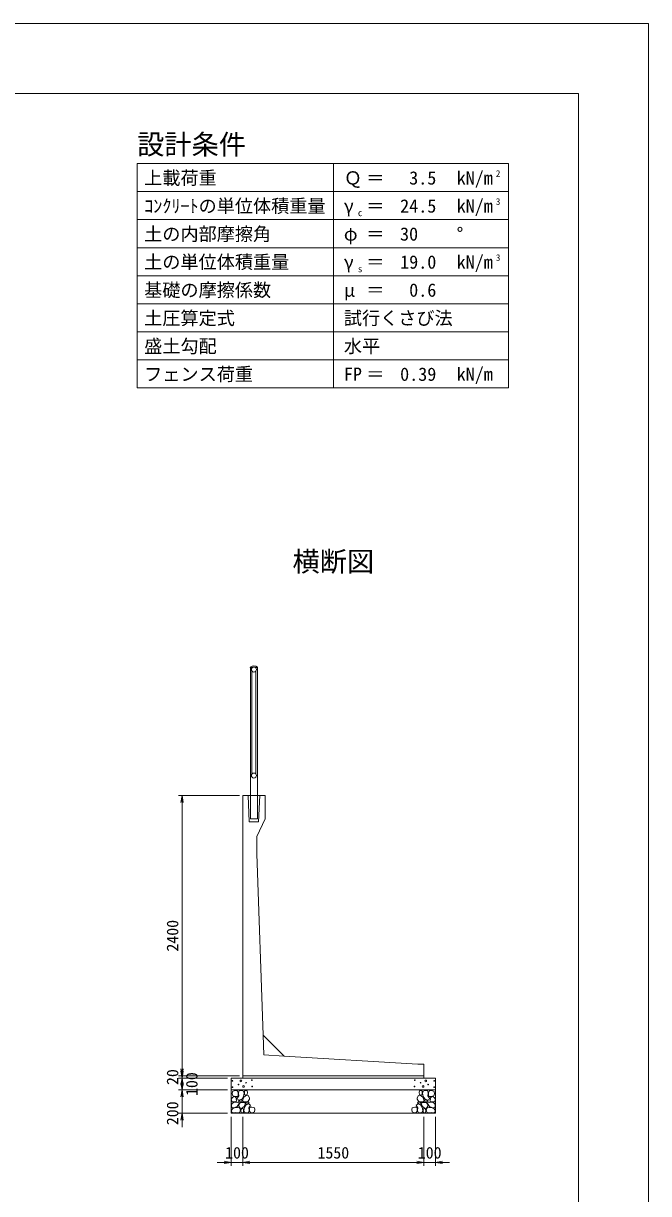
# Model space of a CAD drawing. Units: millimetres at full size, sheet at 1:40. Extents: x 0 to 25230, y 0 to 19861.
# Drawn here: x 19876 to 25230, y 7803 to 17820 of the extents above; entities that cross this region are included whole.
import ezdxf
from ezdxf.enums import TextEntityAlignment as Align

# ---------------------------------------------------------------- set-up
doc = ezdxf.new("R2010")
doc.units = ezdxf.units.MM
doc.header["$LTSCALE"] = 40
doc.linetypes.add('DASHED_SPACED', pattern=[12, 6, -6])
for name, color, linetype, lineweight in [('D-DCR-HCHn', 4, 'Continuous', 9), ('D-STR-DIM', 7, 'Continuous', 13), ('D-STR-STRn', 1, 'Continuous', 13), ('D-TTL', 2, 'Continuous', 13), ('D-TTL-FRAM', 2, 'Continuous', 13), ('D-TTL-LINE', 7, 'Continuous', 13), ('D-TTL-TXT', 7, 'Continuous', 13)]:
    doc.layers.add(name, color=color, linetype=linetype, lineweight=lineweight)
doc.styles.add('ＭＳ ゴシック', font='')
doc.styles.get('ＭＳ ゴシック').set_extended_font_data('MS Gothic')

# ---------------------------------------------------------------- blocks, each defined once
blk = doc.blocks.new('open_arrow')
at = {"color": 0, "linetype": 'Continuous', "lineweight": -2}
blk.add_lwpolyline([(7.5, 1.25), (0, 0), (7.5, -1.25)], dxfattribs=at)

msp = doc.modelspace()

# ---------------------------------------------------------------- linework, layer by layer
at = {"layer": 'D-DCR-HCHn'}
for points in [[(21662.28, 8623.81), (21655.35, 8603), (21664.59, 8589.14), (21687.71, 8586.82), (21703.49, 8593.6), (21696.95, 8609.94), (21701.58, 8619.18), (21692.33, 8628.43), (21678.46, 8633.05)], [(21706.2, 8681.59), (21685.4, 8686.22), (21666.9, 8676.97), (21664.59, 8656.17), (21669.21, 8639.99), (21692.33, 8633.05), (21708.51, 8633.05), (21715.44, 8644.61), (21715.44, 8670.04)], [(21724.69, 8683.91), (21717.76, 8663.1), (21720.07, 8639.99), (21703.89, 8614.56), (21724.69, 8603), (21747.8, 8614.56), (21761.67, 8633.05), (21766.3, 8663.1), (21761.67, 8679.28), (21747.8, 8686.22)], [(21763.98, 8628.43), (21752.43, 8600.69), (21761.67, 8589.14), (21789.41, 8589.14), (21800.97, 8593.76), (21812.53, 8609.94), (21812.53, 8623.81), (21800.97, 8642.3), (21787.1, 8644.61)], [(21768.61, 8679.28), (21768.61, 8651.55), (21780.16, 8644.61), (21791.72, 8651.55), (21794.03, 8667.73), (21791.72, 8681.59), (21775.54, 8686.22)], [(23296.02, 8628.43), (23307.57, 8600.69), (23298.33, 8589.14), (23270.59, 8589.14), (23259.03, 8593.76), (23247.47, 8609.94), (23247.47, 8623.81), (23259.03, 8642.3), (23272.9, 8644.61)], [(23291.39, 8679.28), (23291.39, 8651.55), (23279.84, 8644.61), (23268.28, 8651.55), (23265.97, 8667.73), (23268.28, 8681.59), (23284.46, 8686.22)], [(23335.31, 8683.91), (23342.24, 8663.1), (23339.93, 8639.99), (23356.11, 8614.56), (23335.31, 8603), (23312.2, 8614.56), (23298.33, 8633.05), (23293.7, 8663.1), (23298.33, 8679.28), (23312.2, 8686.22)], [(23353.8, 8681.59), (23374.6, 8686.22), (23393.1, 8676.97), (23395.41, 8656.17), (23390.79, 8639.99), (23367.67, 8633.05), (23351.49, 8633.05), (23344.56, 8644.61), (23344.56, 8670.04)], [(23397.72, 8623.81), (23404.65, 8603), (23395.41, 8589.14), (23372.29, 8586.82), (23356.51, 8593.6), (23363.05, 8609.94), (23358.42, 8619.18), (23367.67, 8628.43), (23381.54, 8633.05)], [(21706.16, 8547.01), (21723.28, 8572.69), (21721.14, 8579.11), (21697.59, 8585.53), (21676.19, 8583.39), (21661.21, 8570.55), (21659.07, 8555.57), (21661.21, 8540.59), (21678.33, 8536.31)], [(21714.72, 8493.5), (21729.7, 8499.92), (21733.98, 8521.33), (21725.42, 8536.31), (21710.44, 8540.59), (21691.17, 8538.45), (21669.77, 8529.89), (21659.07, 8517.05), (21659.07, 8502.06), (21665.49, 8493.5), (21691.17, 8495.64)], [(21729.31, 8603), (21717.76, 8593.76), (21722.38, 8586.82), (21738.56, 8586.82), (21745.49, 8589.14), (21750.12, 8598.38), (21743.18, 8605.32)], [(21766.08, 8547.01), (21776.78, 8572.69), (21768.22, 8583.39), (21742.54, 8583.39), (21731.84, 8579.11), (21721.14, 8564.13), (21721.14, 8551.29), (21731.84, 8534.17), (21744.68, 8532.03)], [(21761.8, 8499.92), (21761.8, 8525.61), (21751.1, 8532.03), (21740.4, 8525.61), (21738.26, 8510.62), (21740.4, 8497.78), (21755.38, 8493.5)], [(21802.47, 8495.64), (21808.89, 8514.91), (21806.75, 8536.31), (21821.73, 8559.85), (21802.47, 8570.55), (21781.06, 8559.85), (21768.22, 8542.73), (21763.94, 8514.91), (21768.22, 8499.92), (21781.06, 8493.5)], [(21798.19, 8570.55), (21808.89, 8579.11), (21804.61, 8585.53), (21789.62, 8585.53), (21783.2, 8583.39), (21778.92, 8574.83), (21785.34, 8568.41)], [(21819.59, 8497.78), (21838.85, 8493.5), (21855.97, 8502.06), (21858.11, 8521.33), (21853.83, 8536.31), (21832.43, 8542.73), (21817.45, 8542.73), (21811.03, 8532.03), (21811.03, 8508.48)], [(23240.41, 8497.78), (23221.15, 8493.5), (23204.03, 8502.06), (23201.89, 8521.33), (23206.17, 8536.31), (23227.57, 8542.73), (23242.55, 8542.73), (23248.97, 8532.03), (23248.97, 8508.48)], [(23257.53, 8495.64), (23251.11, 8514.91), (23253.25, 8536.31), (23238.27, 8559.85), (23257.53, 8570.55), (23278.94, 8559.85), (23291.78, 8542.73), (23296.06, 8514.91), (23291.78, 8499.92), (23278.94, 8493.5)], [(23261.81, 8570.55), (23251.11, 8579.11), (23255.39, 8585.53), (23270.38, 8585.53), (23276.8, 8583.39), (23281.08, 8574.83), (23274.66, 8568.41)], [(23293.92, 8547.01), (23283.22, 8572.69), (23291.78, 8583.39), (23317.46, 8583.39), (23328.16, 8579.11), (23338.86, 8564.13), (23338.86, 8551.29), (23328.16, 8534.17), (23315.32, 8532.03)], [(23298.2, 8499.92), (23298.2, 8525.61), (23308.9, 8532.03), (23319.6, 8525.61), (23321.74, 8510.62), (23319.6, 8497.78), (23304.62, 8493.5)], [(23330.69, 8603), (23342.24, 8593.76), (23337.62, 8586.82), (23321.44, 8586.82), (23314.51, 8589.14), (23309.88, 8598.38), (23316.82, 8605.32)], [(23345.28, 8493.5), (23330.3, 8499.92), (23326.02, 8521.33), (23334.58, 8536.31), (23349.56, 8540.59), (23368.83, 8538.45), (23390.23, 8529.89), (23400.93, 8517.05), (23400.93, 8502.06), (23394.51, 8493.5), (23368.83, 8495.64)], [(23353.84, 8547.01), (23336.72, 8572.69), (23338.86, 8579.11), (23362.41, 8585.53), (23383.81, 8583.39), (23398.79, 8570.55), (23400.93, 8555.57), (23398.79, 8540.59), (23381.67, 8536.31)]]:
    msp.add_lwpolyline(points, close=True, dxfattribs=at)
for centre, radius in [((21665.73, 8767.43), 3), ((21666.87, 8713.92), 3), ((21717.29, 8735.76), 3), ((21738.34, 8767.43), 7.5), ((21761.66, 8719.97), 7.5), ((21782.71, 8751.64), 3), ((21833.13, 8773.48), 3), ((21834.27, 8719.97), 3), ((23225.73, 8719.97), 3), ((23226.87, 8773.48), 3), ((23277.29, 8751.64), 3), ((23298.34, 8719.97), 7.5), ((23321.66, 8767.43), 7.5), ((23342.71, 8735.76), 3), ((23393.13, 8713.92), 3), ((23394.27, 8767.43), 3)]:
    msp.add_circle(centre, radius, dxfattribs=at)
at = {"layer": 'D-STR-DIM'}
for p, q in [((21725, 11210), (21205, 11210)), ((21235, 8810), (21235, 11210)), ((21235, 8930), (21235, 8670)), ((21235, 8910), (21235, 8570)), ((21725, 8810), (21205, 8810)), ((21725, 8810), (21205, 8810)), ((21625, 8790), (21205, 8790)), ((21625, 8790), (21205, 8790)), ((21235, 8810), (21235, 8370)), ((21625, 8690), (21205, 8690)), ((21625, 8690), (21205, 8690)), ((21625, 8490), (21205, 8490)), ((21655, 8460), (21655, 8040)), ((21755, 8460), (21755, 8040)), ((21755, 8460), (21755, 8040)), ((23305, 8460), (23305, 8040)), ((23305, 8460), (23305, 8040)), ((23405, 8460), (23405, 8040)), ((21875, 8070), (21535, 8070)), ((21755, 8070), (23305, 8070)), ((23185, 8070), (23525, 8070))]:
    msp.add_line(p, q, dxfattribs=at)
at = {"layer": 'D-STR-STRn'}
for p, q in [((21818.15, 12310), (21818.15, 12305)), ((21818.15, 12305), (21836.27, 12305)), ((21833, 11394.27), (21833, 12275.73)), ((21863.73, 12305), (21881.85, 12305)), ((21867, 11394.27), (21867, 12275.73)), ((21881.85, 12310), (21881.85, 12305)), ((21755, 8810), (21755, 11210)), ((21755, 11210), (21945, 11210)), ((21945, 11210), (21945, 11010)), ((21945, 11010), (21875, 10860)), ((21875, 10860), (21875, 10710)), ((21875, 10710), (21929.09, 9159.45)), ((21929.09, 9159.45), (22109.09, 8979.45)), ((22109.09, 8979.45), (23255, 8910)), ((23255, 8910), (23305, 8910)), ((23305, 8910), (23305, 8810)), ((21655, 8490), (21655, 8790)), ((21655, 8790), (23405, 8790)), ((21755, 8810), (21755, 8790)), ((23305, 8810), (21755, 8810)), ((23305, 8810), (23305, 8790)), ((23405, 8790), (23405, 8490)), ((21655, 8690), (23405, 8690)), ((21655, 8490), (23405, 8490))]:
    msp.add_line(p, q, dxfattribs=at)
at = {"layer": 'D-STR-STRn', "linetype": 'DASHED_SPACED'}
for p, q in [((21800, 11210), (21810, 10985)), ((21900, 11210), (21890, 10985)), ((21810, 10985), (21890, 10985))]:
    msp.add_line(p, q, dxfattribs=at)
at = {"layer": 'D-STR-STRn', "color": 2, "linetype": 'DASHED_SPACED'}
for p, q in [((21929.09, 9159.45), (21935, 8990)), ((21935, 8990), (22109.09, 8979.45))]:
    msp.add_line(p, q, dxfattribs=at)
at = {"layer": 'D-STR-STRn'}
msp.add_lwpolyline([(21880.25, 12305), (21880.25, 11210), (21819.75, 11210), (21819.75, 12305)], dxfattribs=at)
at = {"layer": 'D-STR-STRn', "color": 2, "linetype": 'DASHED_SPACED'}
msp.add_lwpolyline([(21819.75, 11210), (21819.75, 11010), (21880.25, 11010), (21880.25, 11210)], dxfattribs=at)
at = {"layer": 'D-STR-STRn'}
for centre in [(21850, 12288.65), (21850, 11381.35)]:
    msp.add_circle(centre, 21.35, dxfattribs=at)
msp.add_arc((21850, 12264.28), 55.72, 55.13837, 124.86163, dxfattribs=at)
at = {"layer": 'D-TTL'}
for points in [[(0, 0), (25230, 0), (25230, 17820), (0, 17820)], [(600, 600), (24630, 600), (24630, 17220), (600, 17220)]]:
    msp.add_lwpolyline(points, close=True, dxfattribs=at)
at = {"layer": 'D-TTL-FRAM'}
for p, q in [((24030, 16620), (20850, 16620)), ((20850, 16620), (20850, 14700)), ((24030, 16620), (24030, 14700)), ((24030, 14700), (20850, 14700))]:
    msp.add_line(p, q, dxfattribs=at)
at = {"layer": 'D-TTL-LINE'}
for p, q in [((22530, 16620), (22530, 14700)), ((24030, 16380), (20850, 16380)), ((24030, 16140), (20850, 16140)), ((24030, 15900), (20850, 15900)), ((24030, 15660), (20850, 15660)), ((24030, 15420), (20850, 15420)), ((24030, 15180), (20850, 15180)), ((24030, 14940), (20850, 14940))]:
    msp.add_line(p, q, dxfattribs=at)

# ---------------------------------------------------------------- block references
at = {"layer": 'D-STR-DIM', "xscale": 8, "yscale": 8}
for p, rotation in [((21235, 11210), 270), ((21235, 8810), 90), ((21235, 8810), 90), ((21235, 8790), 90), ((21235, 8790), 270), ((21235, 8690), 90), ((21235, 8690), 270), ((21235, 8490), 270), ((21655, 8070), 180), ((23305, 8070), 180), ((23305, 8070), 180)]:
    msp.add_blockref('open_arrow', p, dxfattribs=dict(at, rotation=rotation))
for p in [(21755, 8070), (21755, 8070), (23405, 8070)]:
    msp.add_blockref('open_arrow', p, dxfattribs=at)

# ---------------------------------------------------------------- texts
at = {"layer": 'D-STR-DIM', "style": 'ＭＳ ゴシック'}
for s, p in [('2400', (21152.5, 10010)), ('20', (21152.5, 8800)), ('100', (21317.5, 8740)), ('200', (21152.5, 8490))]:
    msp.add_text(s, height=99.69, rotation=90, dxfattribs=at).set_placement(p, align=Align.MIDDLE_CENTER)
for s, p in [('100', (21705, 8152.5)), ('1550', (22530, 8152.5)), ('100', (23355, 8152.5))]:
    msp.add_text(s, height=99.69, dxfattribs=at).set_placement(p, align=Align.MIDDLE_CENTER)
at = {"layer": 'D-TTL-TXT', "style": 'ＭＳ ゴシック'}
for s, height, p in [('設計条件', 170.9, (20850, 16647.23)), ('上載荷重', 113.9, (20910, 16406.15)), ('Ｑ', 113.9, (22620, 16406.15)), ('kN/m', 113.9, (23586, 16406.15)), ('2', 56.96, (23922, 16489.08)), ('＝', 113.9, (22812, 16406.15)), ('ｺﾝｸﾘｰﾄの単位体積重量', 113.9, (20910, 16166.15)), ('γ', 113.9, (22620, 16166.15)), ('＝', 113.9, (22812, 16166.15)), ('kN/m', 113.9, (23586, 16166.15)), ('3', 56.96, (23922, 16249.08)), ('c', 56.96, (22740, 16153.08)), ('土の内部摩擦角', 113.9, (20910, 15926.15)), ('φ', 113.9, (22620, 15926.15)), ('＝', 113.9, (22812, 15926.15)), ('°', 113.9, (23586, 15926.15)), ('土の単位体積重量', 113.9, (20910, 15686.15)), ('kN/m', 113.9, (23586, 15686.15)), ('3', 56.96, (23922, 15769.08)), ('γ', 113.9, (22620, 15686.15)), ('s', 56.96, (22740, 15673.08)), ('＝', 113.9, (22812, 15686.15)), ('基礎の摩擦係数', 113.9, (20910, 15446.15)), ('μ', 113.9, (22620, 15446.15)), ('＝', 113.9, (22812, 15446.15)), ('土圧算定式', 113.9, (20910, 15206.15)), ('試行くさび法', 113.9, (22620, 15206.15)), ('盛土勾配', 113.9, (20910, 14966.15)), ('水平', 113.9, (22620, 14966.15)), ('フェンス荷重', 113.9, (20910, 14726.15)), ('FP', 113.9, (22620, 14726.15)), ('＝', 113.9, (22812, 14726.15)), ('kN/m', 113.9, (23586, 14726.15))]:
    msp.add_text(s, height=height, dxfattribs=at).set_placement(p, align=Align.BOTTOM_LEFT)
for s, p in [('3.5', (23412, 16406.15)), ('24.5', (23412, 16166.15)), ('30', (23256, 15926.15)), ('19.0', (23412, 15686.15)), ('0.6', (23412, 15446.15)), ('0.39', (23412, 14726.15))]:
    msp.add_text(s, height=113.9, dxfattribs=at).set_placement(p, align=Align.BOTTOM_RIGHT)
msp.add_text('横断図', height=170.9, dxfattribs=at).set_placement((22530, 13077.23), align=Align.BOTTOM_CENTER)

doc.saveas('drawing.dxf')
